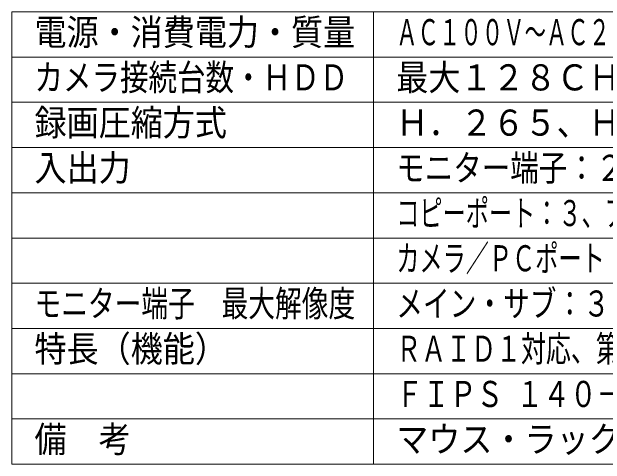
# Model space of a CAD drawing. Units: millimetres on the paper. Extents: x -62 to 63, y -59 to 59.
# Drawn here: x -62.5 to 3.1, y -54.5 to -4.5 of the extents above; entities that cross this region are included whole.
import ezdxf
from ezdxf.enums import TextEntityAlignment as Align

# ---------------------------------------------------------------- set-up
doc = ezdxf.new("R2010")
doc.units = ezdxf.units.MM
doc.layers.add('0-0_MOJI1', color=7, linetype='Continuous')
doc.layers.add('0-2_WAKU', color=4, linetype='Continuous', lineweight=9)
doc.styles.add('ＭＳ ゴシック', font='')
doc.styles.get('ＭＳ ゴシック').set_extended_font_data('MS Gothic')

msp = doc.modelspace()

# ---------------------------------------------------------------- linework, layer by layer
at = {"layer": '0-2_WAKU', "color": 3}
for p, q in [((-62.495, -54.494), (-62.495, -4.494)), ((-62.495, -4.494), (62.505, -4.494)), ((-22.495, -54.494), (-22.495, -4.494)), ((-62.495, -54.494), (62.505, -54.494))]:
    msp.add_line(p, q, dxfattribs=at)
at = {"layer": '0-2_WAKU'}
for p, q in [((-62.495, -9.494), (62.505, -9.494)), ((-62.495, -14.494), (62.505, -14.494)), ((-62.495, -19.494), (62.505, -19.494)), ((-62.495, -24.494), (62.505, -24.494)), ((62.505, -29.494), (-62.495, -29.494)), ((62.505, -34.494), (-62.495, -34.494)), ((62.505, -39.494), (-62.495, -39.494)), ((-62.495, -44.494), (62.505, -44.494)), ((-62.495, -49.494), (62.505, -49.494))]:
    msp.add_line(p, q, dxfattribs=at)

# ---------------------------------------------------------------- texts
at = {"layer": '0-0_MOJI1', "style": 'ＭＳ ゴシック'}
for s, height, width, p in [('電源・消費電力・質量', 2.889, 0.9, (-59.995, -9.049)), ('ＡＣ１００Ｖ～ＡＣ２４０Ｖ ５０Ｈｚ／６０Ｈｚ・９５Ｗ・約１０．４ｋｇ', 2.889, 0.6, (-19.995, -9.049)), ('最大１２８ＣＨ対応・３２ＴＢ（８ＴＢ×４）', 2.889, 0.9, (-19.995, -14.049)), ('カメラ接続台数・ＨＤＤ', 2.889, 0.8, (-59.995, -14.049)), ('録画圧縮方式', 2.889, 0.9, (-59.995, -19.049)), ('Ｈ．２６５、Ｈ．２６４', 2.889, 0.9, (-19.995, -19.049)), ('入出力', 2.889, 0.9, (-59.995, -24.049)), ('モニター端子：２（ＨＤＭＩ）、マウス接続ポート：１、', 2.889, 0.8, (-19.995, -24.049)), ('コピーポート：３、アラーム／コントロール端子：２（端子台プラグ）、', 2.889, 0.65, (-19.995, -29.049)), ('カメラ／ＰＣポート：１（ＲＪ－４５）、ＰＣポート：１（ＲＪ－４５）', 2.889, 0.65, (-19.995, -34.049)), ('モニター端子\u3000最大解像度', 2.889, 0.75, (-59.995, -39.049)), ('メイン・サブ：３８４０×２１６０（４Ｋ） ｐ／３０ Ｈｚ', 2.886, 0.75, (-19.995, -39.049)), ('特長（機能）', 2.889, 0.9, (-59.995, -44.049)), ('ＲＡＩＤ１対応、第三者機関発行の電子証明書プリインストール、', 2.889, 0.7, (-19.995, -44.049)), ('ＦＩＰＳ １４０－２ ｌｅｖｅｌ３認定デバイス搭載', 2.889, 0.75, (-19.995, -49.049)), ('備\u3000考', 2.889, 0.9, (-59.995, -54.049)), ('マウス・ラックマウント金具付属', 2.889, 0.9, (-19.995, -54.049))]:
    msp.add_text(s, height=height, dxfattribs=dict(at, width=width)).set_placement(p, align=Align.BOTTOM_LEFT)

doc.saveas('drawing.dxf')
